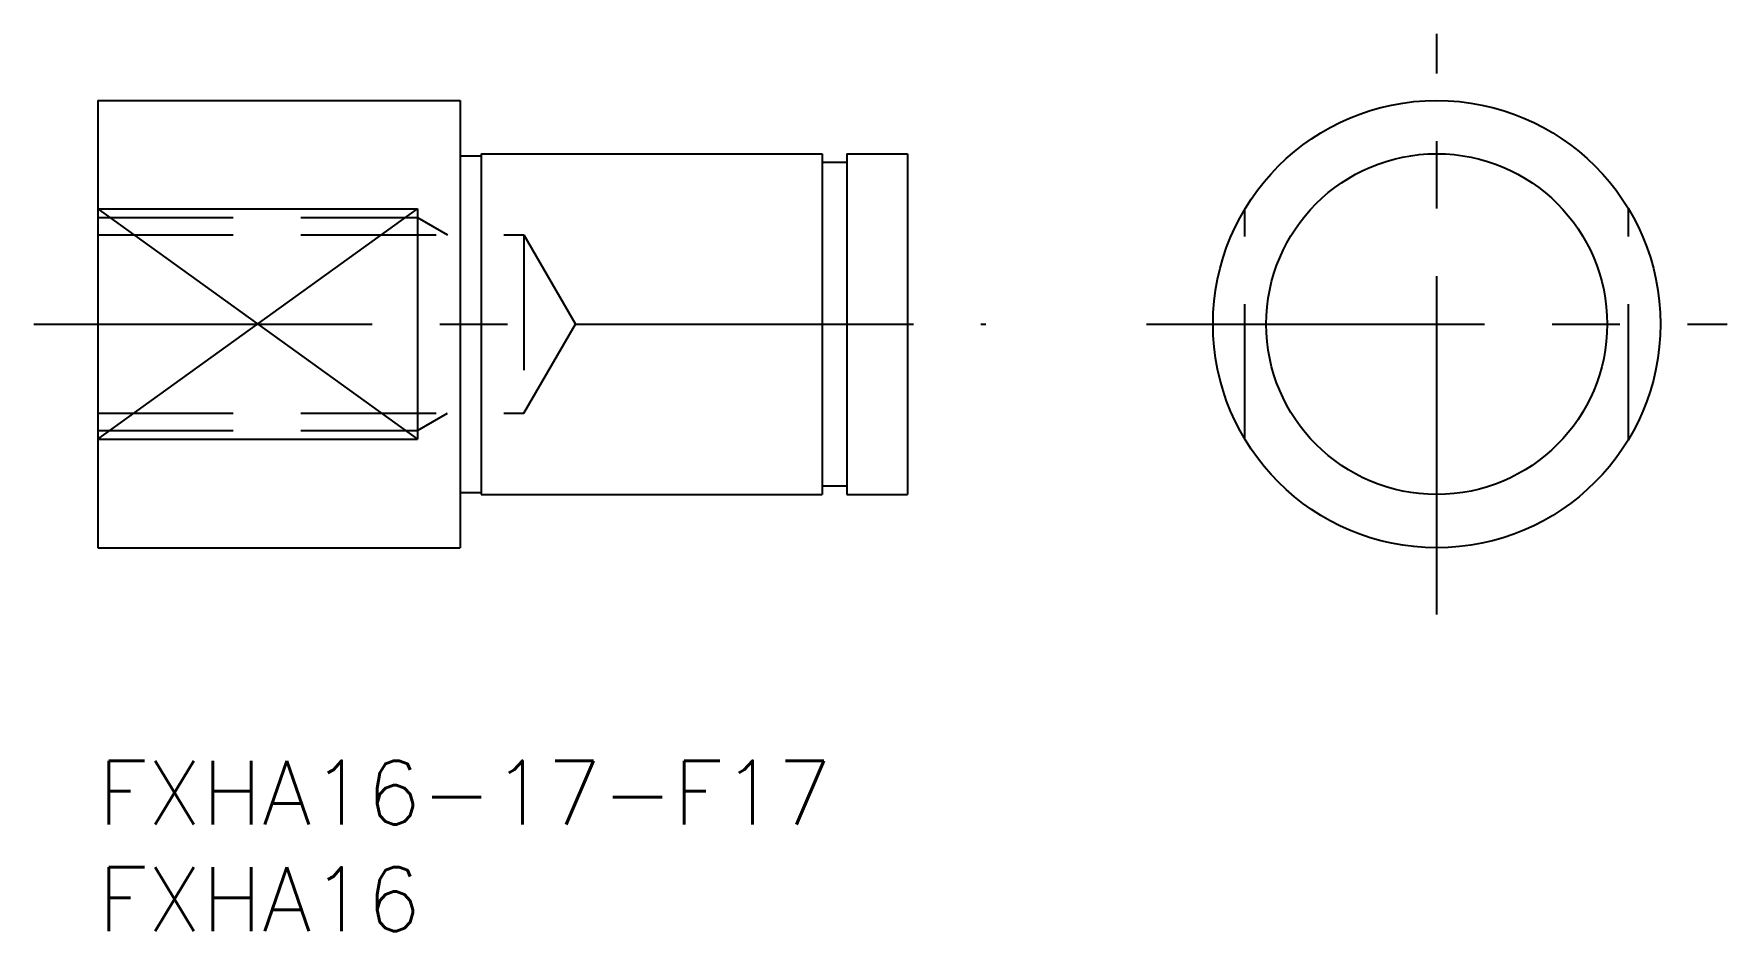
# Model space of a CAD drawing. Extents: x -3 to 76.5, y -8 to 34.1.
import ezdxf

# ---------------------------------------------------------------- set-up
doc = ezdxf.new("R2010")
doc.units = 0
doc.header["$LTSCALE"] = 0.5
doc.linetypes.add('CENTER', pattern=[50.8, 31.75, -6.35, 6.35, -6.35])
doc.linetypes.add('DASHED', pattern=[19.05, 12.7, -6.35])
for name, color, linetype in [('MSM_CENTER', 1, 'CENTER'), ('MSM_CONTINUOUS', 7, 'CONTINUOUS'), ('MSM_DASHED', 4, 'DASHED'), ('MSM_NARROW', 5, 'CONTINUOUS'), ('MSM_PART_NUMBER', 7, 'CONTINUOUS')]:
    doc.layers.add(name, color=color, linetype=linetype)
doc.styles.get("Standard").update_dxf_attribs({"font": 'txt.shx', "height": 3, "bigfont": 'bigfont.shx'})

# ---------------------------------------------------------------- blocks, each defined once
blk = doc.blocks.new('*U6')
at = {"layer": 'MSM_PART_NUMBER'}
blk.add_text('FXHA16-17-F17', height=3, dxfattribs=at).set_placement((0, -3))
blk = doc.blocks.new('*U7')
at = {"layer": 'MSM_PART_NUMBER'}
blk.add_text('FXHA16', height=3, dxfattribs=at).set_placement((0, -8))

msp = doc.modelspace()

# ---------------------------------------------------------------- linework, layer by layer
at = {"layer": 'MSM_CENTER'}
for p, q in [((62.839, 6.872), (62.839, 34.128)), ((-3, 20.5), (41.679, 20.5)), ((49.211, 20.5), (76.467, 20.5))]:
    msp.add_line(p, q, dxfattribs=at)
at = {"layer": 'MSM_CONTINUOUS'}
for p, q in [((0, 31), (0, 10)), ((0, 31), (17, 31)), ((17, 31), (17, 10)), ((17, 31), (17, 10)), ((17, 28.4), (18, 28.4)), ((18, 28.5), (34, 28.5)), ((18, 28.5), (18, 12.5)), ((34, 28.5), (34, 12.5)), ((34, 28.1), (35.15, 28.1)), ((35.15, 28.5), (38, 28.5)), ((35.15, 28.5), (35.15, 12.5)), ((38, 28.5), (38, 12.5)), ((0, 25.908), (15, 25.908)), ((15, 25.908), (15, 15.092)), ((0, 15.092), (15, 15.092)), ((34, 12.9), (35.15, 12.9)), ((17, 12.6), (18, 12.6)), ((18, 12.5), (34, 12.5)), ((35.15, 12.5), (38, 12.5)), ((0, 10), (17, 10))]:
    msp.add_line(p, q, dxfattribs=at)
for radius in [10.5, 8]:
    msp.add_circle((62.839, 20.5), radius, dxfattribs=at)
at = {"layer": 'MSM_DASHED'}
for p, q in [((0, 25.5), (15, 25.5)), ((15, 25.5), (16.406, 24.688)), ((53.839, 15.092), (53.839, 25.908)), ((71.839, 15.092), (71.839, 25.908)), ((0, 24.688), (20, 24.688)), ((20, 24.688), (22.418, 20.5)), ((20, 24.688), (20, 16.312)), ((20, 16.312), (22.418, 20.5)), ((0, 16.312), (20, 16.312)), ((15, 15.5), (16.406, 16.312)), ((0, 15.5), (15, 15.5))]:
    msp.add_line(p, q, dxfattribs=at)
at = {"layer": 'MSM_NARROW'}
for p, q in [((0, 25.908), (15, 15.092)), ((0, 15.092), (15, 25.908))]:
    msp.add_line(p, q, dxfattribs=at)

# ---------------------------------------------------------------- block references
at = {"layer": 'MSM_CONTINUOUS'}
for name in ['*U6', '*U7']:
    msp.add_blockref(name, (0, 0), dxfattribs=at)

doc.saveas('drawing.dxf')
